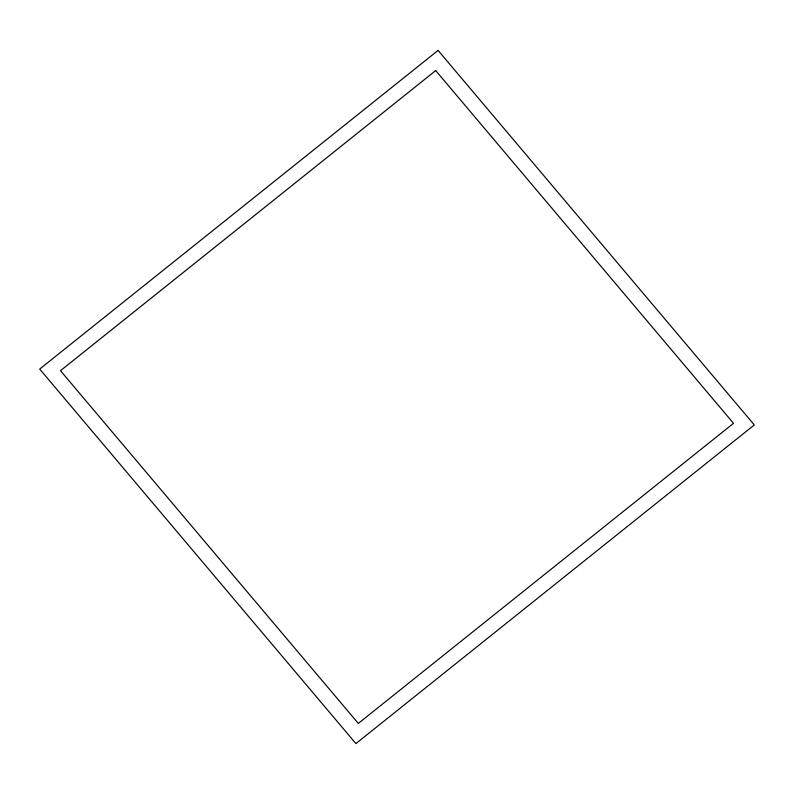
<?xml version="1.0" encoding="UTF-8"?>
<svg xmlns="http://www.w3.org/2000/svg" width="794" height="794" viewBox="0 0 794 794"><rect width="100%" height="100%" fill="white"/><g stroke="black" fill="none" stroke-linecap="round" stroke-linejoin="round"><path stroke-width="1.19" d="M438.08 50.409L39.7 369.061L355.92 743.591L754.3 424.939L438.08 50.409M435.688 70.577L60.483 370.689L358.312 723.423L733.517 423.311L435.688 70.577"/></g></svg>
